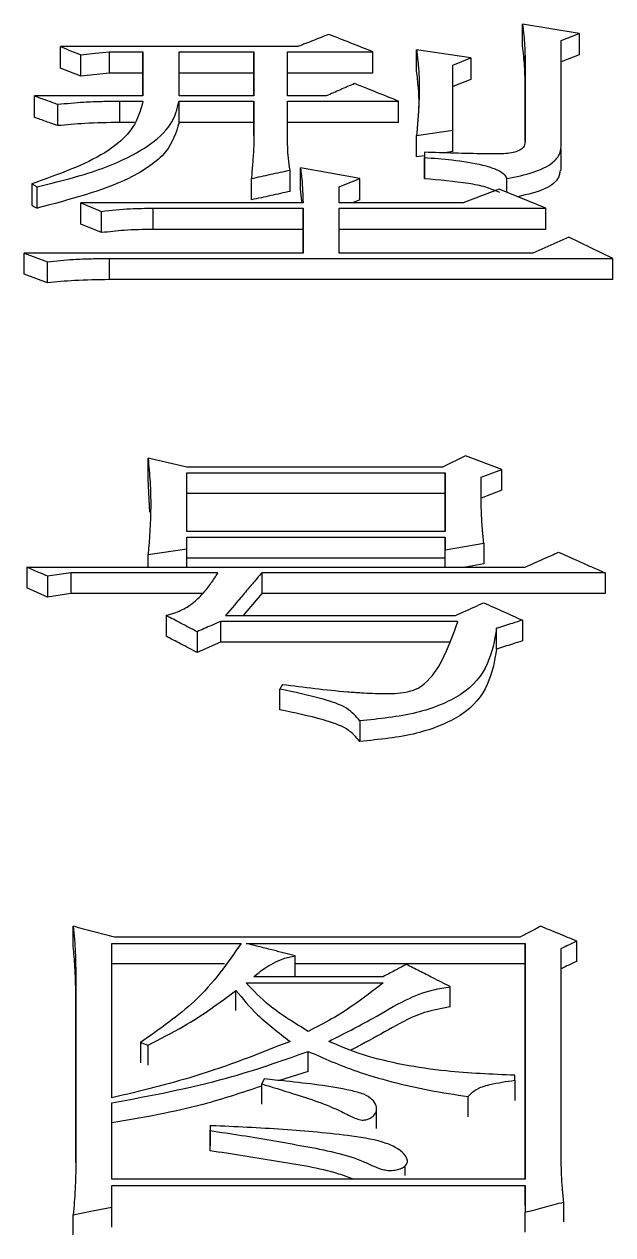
# Model space of a CAD drawing. Header units: millimetres. Extents: x 1890 to 4327, y 775 to 2498.
# Drawn here: x 2452.63 to 2455.1, y 2275.85 to 2280.92 of the extents above; entities that cross this region are included whole.
import ezdxf

# ---------------------------------------------------------------- set-up
doc = ezdxf.new("R2010")
doc.units = ezdxf.units.MM

msp = doc.modelspace()

# ---------------------------------------------------------------- linework, layer by layer
at = {"color": 7, "linetype": 'Continuous', "lineweight": 25}
for p, q in [((2454.9577, 2280.8795), (2454.7198, 2280.9179)), ((2454.7198, 2280.8278), (2454.7198, 2280.9179)), ((2454.882, 2280.8497), (2454.9577, 2280.8795)), ((2454.882, 2280.4169), (2454.882, 2280.8497)), ((2454.9577, 2280.8795), (2454.9577, 2280.7895)), ((2453.7787, 2280.824), (2452.7835, 2280.8241)), ((2452.7835, 2280.7341), (2452.7835, 2280.8241)), ((2452.989, 2280.8027), (2453.1296, 2280.8027)), ((2452.989, 2280.7127), (2452.989, 2280.8027)), ((2453.1296, 2280.8027), (2453.1296, 2280.6174)), ((2453.1296, 2280.7127), (2453.1296, 2280.8027)), ((2453.2811, 2280.8027), (2453.5948, 2280.8026)), ((2453.2811, 2280.6174), (2453.2811, 2280.8027)), ((2453.5948, 2280.8026), (2453.5948, 2280.6174)), ((2453.5948, 2280.7127), (2453.5948, 2280.8026)), ((2453.7354, 2280.8026), (2454.0924, 2280.8026)), ((2453.7354, 2280.6174), (2453.7354, 2280.8026)), ((2454.0924, 2280.7127), (2454.0924, 2280.8026)), ((2454.2763, 2280.7213), (2454.2763, 2280.8112)), ((2454.5034, 2280.7769), (2454.2763, 2280.8112)), ((2452.87, 2280.6999), (2452.87, 2280.7898)), ((2454.4277, 2280.7468), (2454.5034, 2280.7769)), ((2454.5034, 2280.7769), (2454.5034, 2280.687)), ((2454.7306, 2280.7855), (2454.7306, 2280.4257)), ((2454.7306, 2280.6956), (2454.7306, 2280.7855)), ((2454.9577, 2280.7895), (2454.882, 2280.7597)), ((2452.989, 2280.7127), (2452.87, 2280.6999)), ((2453.1296, 2280.7127), (2452.989, 2280.7127)), ((2453.1296, 2280.6174), (2453.1296, 2280.7127)), ((2453.5948, 2280.7127), (2453.2811, 2280.7127)), ((2453.5948, 2280.6174), (2453.5948, 2280.7127)), ((2454.0924, 2280.7127), (2453.7354, 2280.7127)), ((2454.7306, 2280.4257), (2454.7306, 2280.6956)), ((2454.5034, 2280.687), (2454.4277, 2280.657)), ((2453.1296, 2280.6174), (2452.6753, 2280.6174)), ((2452.6753, 2280.5278), (2452.6753, 2280.6174)), ((2453.0323, 2280.5958), (2453.1296, 2280.5958)), ((2453.0323, 2280.5061), (2453.0323, 2280.5958)), ((2453.281, 2280.5957), (2453.5948, 2280.5957)), ((2453.5948, 2280.6174), (2453.2811, 2280.6174)), ((2453.5948, 2280.5957), (2453.5948, 2280.452)), ((2453.5948, 2280.5061), (2453.5948, 2280.5957)), ((2453.8977, 2280.6174), (2453.7354, 2280.6174)), ((2453.7354, 2280.5957), (2454.2005, 2280.5957)), ((2453.7354, 2280.452), (2453.7354, 2280.5957)), ((2454.2005, 2280.5061), (2454.2005, 2280.5957)), ((2452.7727, 2280.4931), (2452.7727, 2280.5827)), ((2453.0939, 2280.5061), (2453.0323, 2280.5061)), ((2453.5948, 2280.5061), (2453.281, 2280.5061)), ((2453.5948, 2280.4519), (2453.5948, 2280.5061)), ((2454.2005, 2280.5061), (2453.7354, 2280.5061)), ((2454.2763, 2280.452), (2454.4277, 2280.4738)), ((2454.2763, 2280.3625), (2454.2763, 2280.452)), ((2454.4277, 2280.3843), (2454.4277, 2280.4738)), ((2454.8815, 2280.3063), (2454.8815, 2280.3957)), ((2454.3087, 2280.3672), (2454.2763, 2280.3625)), ((2454.3087, 2280.3819), (2454.3087, 2280.3599)), ((2454.3087, 2280.3819), (2454.3087, 2280.2925)), ((2454.3087, 2280.2705), (2454.3087, 2280.3599)), ((2454.4277, 2280.3843), (2454.3944, 2280.3795)), ((2453.7462, 2280.2178), (2453.7462, 2280.307)), ((2454.0383, 2280.2717), (2453.7895, 2280.3159)), ((2453.7895, 2280.2266), (2453.7895, 2280.3159)), ((2452.6645, 2280.2496), (2452.6861, 2280.2364)), ((2452.6645, 2280.2496), (2452.6645, 2280.1604)), ((2453.584, 2280.1825), (2453.584, 2280.2717)), ((2453.9517, 2280.2363), (2454.0383, 2280.2717)), ((2454.0383, 2280.1825), (2454.0383, 2280.2717)), ((2454.6549, 2280.2141), (2454.6549, 2280.2717)), ((2453.9517, 2280.1698), (2453.9517, 2280.2363)), ((2454.6224, 2280.2275), (2454.471, 2280.1698)), ((2454.8171, 2280.1475), (2454.6224, 2280.2275)), ((2452.87, 2280.1698), (2452.9566, 2280.1342)), ((2453.8003, 2280.1698), (2452.87, 2280.1698)), ((2452.87, 2280.0807), (2452.87, 2280.1698)), ((2453.1729, 2280.1475), (2453.8003, 2280.1475)), ((2453.1729, 2280.0585), (2453.1729, 2280.1475)), ((2453.8003, 2280.1475), (2453.8003, 2279.9596)), ((2453.8003, 2280.0585), (2453.8003, 2280.1475)), ((2454.471, 2280.1698), (2453.9517, 2280.1698)), ((2453.9517, 2280.1475), (2454.8171, 2280.1475)), ((2453.9518, 2279.9596), (2453.9517, 2280.1475)), ((2454.0383, 2280.1825), (2454.0072, 2280.1698)), ((2454.8171, 2280.0584), (2454.8171, 2280.1475)), ((2452.9566, 2280.0451), (2452.9566, 2280.1342)), ((2452.9566, 2280.0451), (2452.87, 2280.0807)), ((2453.8003, 2280.0585), (2453.1729, 2280.0585)), ((2453.8003, 2279.9596), (2453.8003, 2280.0585)), ((2454.8171, 2280.0584), (2453.9517, 2280.0585)), ((2454.9145, 2280.0269), (2454.7631, 2279.9596)), ((2455.0984, 2279.9371), (2454.9145, 2280.0269)), ((2452.632, 2279.8708), (2452.632, 2279.9596)), ((2452.632, 2279.9596), (2452.7294, 2279.9236)), ((2453.8003, 2279.9596), (2452.632, 2279.9596)), ((2452.989, 2279.8483), (2452.989, 2279.9371)), ((2452.989, 2279.9371), (2455.0984, 2279.9371)), ((2454.7631, 2279.9596), (2453.9518, 2279.9596)), ((2455.0984, 2279.8483), (2455.0984, 2279.9371)), ((2452.7294, 2279.8348), (2452.7294, 2279.9236)), ((2452.7294, 2279.8348), (2452.632, 2279.8708)), ((2455.0984, 2279.8483), (2452.989, 2279.8483)), ((2453.1513, 2279.0135), (2453.1513, 2279.1013)), ((2453.3135, 2279.0636), (2453.1513, 2279.1013)), ((2454.4818, 2279.1106), (2454.3845, 2279.0636)), ((2454.6333, 2279.0541), (2454.4818, 2279.1106)), ((2454.3845, 2279.0636), (2453.3135, 2279.0636)), ((2453.3135, 2279.04), (2454.3953, 2279.04)), ((2453.3135, 2278.7933), (2453.3135, 2279.04)), ((2454.3953, 2279.04), (2454.3953, 2278.7933)), ((2454.3953, 2278.9524), (2454.3953, 2279.04)), ((2454.5467, 2279.0211), (2454.6333, 2279.0541)), ((2454.6333, 2278.9665), (2454.6333, 2279.0541)), ((2453.1589, 2278.8743), (2453.1513, 2279.0135)), ((2454.3953, 2278.9524), (2453.3135, 2278.9524)), ((2454.3953, 2278.7933), (2454.3953, 2278.9524)), ((2454.6333, 2278.9665), (2454.5467, 2278.9335)), ((2454.3953, 2278.7933), (2453.3135, 2278.7933)), ((2453.3135, 2278.7694), (2454.3953, 2278.7694)), ((2453.3135, 2278.7216), (2453.3135, 2278.7694)), ((2454.3953, 2278.7694), (2454.3953, 2278.7167)), ((2454.3953, 2278.6821), (2454.3953, 2278.7694)), ((2453.1513, 2278.6976), (2453.3135, 2278.7216)), ((2453.3135, 2278.6448), (2453.3135, 2278.7216)), ((2454.3953, 2278.7167), (2454.5575, 2278.7455)), ((2454.3953, 2278.6448), (2454.3953, 2278.7167)), ((2454.5575, 2278.7455), (2454.5575, 2278.6582)), ((2453.1513, 2278.6448), (2453.1513, 2278.6976)), ((2454.3953, 2278.6821), (2453.3135, 2278.6821)), ((2454.3953, 2278.6448), (2454.3953, 2278.6821)), ((2452.6429, 2278.6448), (2454.7306, 2278.6447)), ((2452.6429, 2278.6448), (2452.6429, 2278.5577)), ((2452.8268, 2278.6207), (2452.7294, 2278.6063)), ((2453.4434, 2278.6207), (2452.8268, 2278.6207)), ((2452.8268, 2278.6207), (2452.8268, 2278.5336)), ((2455.066, 2278.6207), (2453.6273, 2278.6207)), ((2453.6273, 2278.6207), (2453.6273, 2278.5336)), ((2454.5575, 2278.6582), (2454.4814, 2278.6448)), ((2455.066, 2278.6207), (2455.066, 2278.5336)), ((2452.7294, 2278.6063), (2452.7294, 2278.5192)), ((2452.7294, 2278.5192), (2452.6429, 2278.5577)), ((2452.8268, 2278.5336), (2452.7294, 2278.5192)), ((2453.3799, 2278.5336), (2452.8268, 2278.5336)), ((2453.6273, 2278.5336), (2453.5495, 2278.4419)), ((2455.066, 2278.5336), (2453.6273, 2278.5336)), ((2453.227, 2278.4419), (2453.227, 2278.3551)), ((2454.4494, 2278.4176), (2453.4542, 2278.4176)), ((2453.4542, 2278.4176), (2453.4542, 2278.3308)), ((2453.4758, 2278.4419), (2454.4386, 2278.4419)), ((2454.7198, 2278.4225), (2454.7198, 2278.3356)), ((2453.3568, 2278.3739), (2453.3568, 2278.2871)), ((2454.6116, 2278.3017), (2454.6116, 2278.3884)), ((2453.4542, 2278.3308), (2453.3568, 2278.2871)), ((2454.4136, 2278.3308), (2453.4542, 2278.3308)), ((2453.7138, 2278.1537), (2453.703, 2278.134)), ((2453.703, 2278.0476), (2453.703, 2278.134)), ((2454.0383, 2278.0008), (2454.0383, 2277.9145)), ((2452.8376, 2277.0557), (2452.8376, 2277.1408)), ((2452.9999, 2277.0689), (2453.5408, 2277.0689)), ((2452.9999, 2276.4226), (2452.9999, 2277.0689)), ((2454.709, 2277.0946), (2453.0107, 2277.0946)), ((2453.5624, 2277.0689), (2454.7306, 2277.0688)), ((2454.7306, 2277.0688), (2454.7306, 2276.0826)), ((2454.7306, 2276.9838), (2454.7306, 2277.0688)), ((2454.8821, 2276.1786), (2454.8821, 2277.0482)), ((2454.947, 2276.994), (2454.947, 2277.0791)), ((2452.8484, 2276.945), (2452.8484, 2276.152)), ((2452.8484, 2276.8601), (2452.8484, 2276.945)), ((2453.4718, 2276.9838), (2452.9999, 2276.9838)), ((2454.7306, 2276.9838), (2453.7679, 2276.9838)), ((2454.7306, 2276.0826), (2454.7306, 2276.9838)), ((2453.5624, 2276.9036), (2454.1357, 2276.9036)), ((2454.1357, 2276.9295), (2453.5948, 2276.9295)), ((2452.8484, 2276.1518), (2452.8484, 2276.8601)), ((2453.5191, 2276.7877), (2453.5191, 2276.8725)), ((2454.4172, 2276.8031), (2454.4172, 2276.8879)), ((2453.1188, 2276.6537), (2453.1513, 2276.6433)), ((2453.1188, 2276.6537), (2453.1188, 2276.5692)), ((2453.1513, 2276.5588), (2453.1513, 2276.6433)), ((2453.8219, 2276.5327), (2453.8219, 2276.6171)), ((2453.6381, 2276.5016), (2453.6273, 2276.4805)), ((2453.8219, 2276.5326), (2453.7016, 2276.4951)), ((2454.6874, 2276.4963), (2454.6874, 2276.5173)), ((2454.6874, 2276.4963), (2454.6874, 2276.412)), ((2452.9999, 2276.0826), (2452.9999, 2276.4014)), ((2454.4927, 2276.3436), (2454.4927, 2276.4278)), ((2454.1089, 2276.2943), (2454.1089, 2276.3789)), ((2453.4109, 2276.3061), (2453.4109, 2276.2221)), ((2453.4109, 2276.3061), (2453.4109, 2276.2851)), ((2453.4109, 2276.2011), (2453.4109, 2276.2851)), ((2454.2283, 2276.0973), (2454.2283, 2276.139)), ((2454.2284, 2276.1806), (2454.2284, 2276.1816)), ((2454.7306, 2276.0826), (2452.9999, 2276.0826)), ((2452.9999, 2276.0559), (2454.7306, 2276.0558)), ((2452.9999, 2275.9648), (2452.9999, 2276.0559)), ((2454.7306, 2275.9722), (2454.7306, 2276.0558)), ((2454.7306, 2276.0558), (2454.7307, 2275.9433)), ((2454.8929, 2275.9027), (2454.8929, 2275.9862)), ((2452.8376, 2275.8491), (2452.8376, 2275.9325)), ((2452.9999, 2275.8813), (2452.9999, 2275.9648)), ((2454.7306, 2275.8598), (2454.7307, 2275.9433))]:
    msp.add_line(p, q, dxfattribs=at)
at = {"color": 7, "linetype": 'Continuous', "lineweight": 25, "flags": 128}
for points in [[(2452.87, 2280.7898), (2452.9295, 2280.7962), (2452.989, 2280.8027)], [(2453.281, 2280.5061), (2453.281, 2280.538), (2453.281, 2280.5957)], [(2452.6861, 2280.1472), (2452.6861, 2280.1802), (2452.6861, 2280.2083), (2452.6861, 2280.2364)], [(2452.6645, 2280.1604), (2452.6753, 2280.1538), (2452.6861, 2280.1472)], [(2453.7679, 2276.9323), (2453.7679, 2276.9748), (2453.7679, 2277.0173)], [(2453.6273, 2276.3962), (2453.6273, 2276.431), (2453.6273, 2276.4557), (2453.6273, 2276.4805)], [(2452.8376, 2275.9325), (2452.9188, 2275.9487), (2452.9999, 2275.9648)]]:
    msp.add_lwpolyline(points, dxfattribs=at)
at = {"color": 7, "linetype": 'Continuous', "lineweight": 25}
for points, knots in [([(2454.7198, 2280.9179), (2454.7218, 2280.9025), (2454.7259, 2280.8729), (2454.7291, 2280.8287), (2454.7301, 2280.7999), (2454.7306, 2280.7855)], [0, 0, 0, 0, 0.349386, 0.674644, 1, 1, 1, 1]), ([(2453.9085, 2280.8753), (2453.8868, 2280.8668), (2453.8436, 2280.8497), (2453.8003, 2280.8326), (2453.7787, 2280.824)], [0, 0, 0, 0, 0.499996, 1, 1, 1, 1]), ([(2454.0924, 2280.8026), (2454.0617, 2280.8148), (2454.0004, 2280.839), (2453.9391, 2280.8632), (2453.9085, 2280.8753)], [0, 0, 0, 0, 0.5, 1, 1, 1, 1]), ([(2452.7835, 2280.8241), (2452.7979, 2280.8184), (2452.8267, 2280.807), (2452.8556, 2280.7955), (2452.87, 2280.7898)], [0, 0, 0, 0, 0.4999989, 1, 1, 1, 1]), ([(2454.2763, 2280.8112), (2454.2766, 2280.8084), (2454.2772, 2280.8028), (2454.2782, 2280.7944), (2454.2791, 2280.786), (2454.2801, 2280.7776), (2454.281, 2280.7692), (2454.2818, 2280.7608), (2454.2825, 2280.7538), (2454.2831, 2280.7468), (2454.2838, 2280.7397), (2454.2851, 2280.7229), (2454.2873, 2280.6863), (2454.2876, 2280.6411), (2454.2864, 2280.6014), (2454.2855, 2280.5816), (2454.285, 2280.5702), (2454.2844, 2280.5589), (2454.2835, 2280.5447), (2454.2825, 2280.5304), (2454.2816, 2280.5191), (2454.2809, 2280.5105), (2454.2803, 2280.502), (2454.2797, 2280.4949), (2454.2793, 2280.4891), (2454.279, 2280.4849), (2454.2786, 2280.4806), (2454.2783, 2280.4763), (2454.278, 2280.472), (2454.2776, 2280.4677), (2454.2773, 2280.4635), (2454.277, 2280.4599), (2454.2766, 2280.4561), (2454.2764, 2280.4537), (2454.2763, 2280.452)], [0, 0, 0, 0, 0.023618, 0.047236, 0.070855, 0.094473, 0.118091, 0.141709, 0.165327, 0.177136, 0.200755, 0.224373, 0.318848, 0.507812, 0.602286, 0.649522, 0.67314, 0.696758, 0.743995, 0.791231, 0.81485, 0.838468, 0.862086, 0.885704, 0.897513, 0.909322, 0.921131, 0.932941, 0.94475, 0.956559, 0.968368, 0.980177, 0.986081, 1, 1, 1, 1]), ([(2454.7306, 2280.6956), (2454.73, 2280.7111), (2454.729, 2280.7409), (2454.7256, 2280.785), (2454.7217, 2280.8135), (2454.7198, 2280.8278)], [0, 0, 0, 0, 0.349838, 0.674851, 1, 1, 1, 1]), ([(2454.4277, 2280.4738), (2454.4277, 2280.5148), (2454.4277, 2280.6064), (2454.4277, 2280.6968), (2454.4277, 2280.7468)], [0, 0, 0, 0, 0.4472261, 1, 1, 1, 1]), ([(2452.87, 2280.6999), (2452.8556, 2280.7056), (2452.8267, 2280.717), (2452.7979, 2280.7284), (2452.7835, 2280.7341)], [0, 0, 0, 0, 0.500003, 1, 1, 1, 1]), ([(2454.2836, 2280.6515), (2454.2836, 2280.6517), (2454.2819, 2280.675), (2454.2791, 2280.6982), (2454.2763, 2280.7213)], [0, 0, 0, 0, 0.008247, 1, 1, 1, 1]), ([(2454.0166, 2280.6693), (2453.9968, 2280.6607), (2453.9572, 2280.6434), (2453.9175, 2280.6261), (2453.8977, 2280.6174)], [0, 0, 0, 0, 0.499996, 1, 1, 1, 1]), ([(2454.2005, 2280.5957), (2454.1699, 2280.608), (2454.1086, 2280.6326), (2454.0473, 2280.6571), (2454.0166, 2280.6693)], [0, 0, 0, 0, 0.5, 1, 1, 1, 1]), ([(2454.2826, 2280.6637), (2454.2826, 2280.6637), (2454.2825, 2280.6647), (2454.2853, 2280.6039), (2454.2854, 2280.5859), (2454.2854, 2280.5832)], [0, 0, 0, 0, 0.007849, 0.849098, 1, 1, 1, 1]), ([(2453.1296, 2280.5958), (2453.1196, 2280.558), (2453.0994, 2280.4819), (2452.9557, 2280.3536), (2452.7757, 2280.2893), (2452.6645, 2280.2496)], [0, 0, 0, 0, 0.273464, 0.551009, 1, 1, 1, 1]), ([(2452.6753, 2280.6174), (2452.6915, 2280.6117), (2452.724, 2280.6001), (2452.7564, 2280.5885), (2452.7727, 2280.5827)], [0, 0, 0, 0, 0.499998, 1, 1, 1, 1]), ([(2452.6861, 2280.2364), (2452.7752, 2280.2587), (2452.9509, 2280.3028), (2453.1439, 2280.3945), (2453.2563, 2280.496), (2453.2728, 2280.5627), (2453.281, 2280.5957)], [0, 0, 0, 0, 0.289657, 0.571456, 0.787204, 1, 1, 1, 1]), ([(2452.7727, 2280.5827), (2452.8091, 2280.5861), (2452.87, 2280.5918), (2452.9571, 2280.5952), (2453.0072, 2280.5956), (2453.0323, 2280.5958)], [0, 0, 0, 0, 0.426096, 0.71242, 1, 1, 1, 1]), ([(2454.2854, 2280.5942), (2454.2853, 2280.5902), (2454.2851, 2280.5777), (2454.2838, 2280.5532), (2454.2829, 2280.5367)], [0, 0, 0, 0, 0.322479, 1, 1, 1, 1]), ([(2452.7727, 2280.4931), (2452.7564, 2280.4989), (2452.724, 2280.5104), (2452.6915, 2280.522), (2452.6753, 2280.5278)], [0, 0, 0, 0, 0.500004, 1, 1, 1, 1]), ([(2453.281, 2280.5061), (2453.2685, 2280.464), (2453.2433, 2280.379), (2453.0458, 2280.2428), (2452.8237, 2280.1837), (2452.6861, 2280.1472)], [0, 0, 0, 0, 0.27123, 0.548484, 1, 1, 1, 1]), ([(2453.0323, 2280.5061), (2452.9832, 2280.5056), (2452.8958, 2280.5046), (2452.8102, 2280.4966), (2452.7727, 2280.4931)], [0, 0, 0, 0, 0.560746, 1, 1, 1, 1]), ([(2453.5948, 2280.452), (2453.5943, 2280.4328), (2453.5935, 2280.3932), (2453.5889, 2280.3331), (2453.5856, 2280.2922), (2453.584, 2280.2717)], [0, 0, 0, 0, 0.321579, 0.660777, 1, 1, 1, 1]), ([(2453.7462, 2280.307), (2453.7436, 2280.3236), (2453.7384, 2280.3561), (2453.7359, 2280.4044), (2453.7356, 2280.4361), (2453.7354, 2280.452)], [0, 0, 0, 0, 0.341779, 0.670798, 1, 1, 1, 1]), ([(2454.7306, 2280.4257), (2454.7298, 2280.4175), (2454.728, 2280.4009), (2454.6894, 2280.3781), (2454.6246, 2280.374), (2454.4987, 2280.3759), (2454.3928, 2280.3792), (2454.3087, 2280.3819)], [0, 0, 0, 0, 0.110716, 0.223974, 0.35482, 0.487804, 1, 1, 1, 1]), ([(2454.6549, 2280.2717), (2454.693, 2280.2793), (2454.768, 2280.2942), (2454.8459, 2280.3327), (2454.8813, 2280.376), (2454.8818, 2280.4033), (2454.882, 2280.4169)], [0, 0, 0, 0, 0.291536, 0.572529, 0.787239, 1, 1, 1, 1]), ([(2454.3087, 2280.3599), (2454.3474, 2280.3569), (2454.4311, 2280.3504), (2454.5342, 2280.3349), (2454.6044, 2280.3134), (2454.6422, 2280.2941), (2454.6506, 2280.2792), (2454.6549, 2280.2717)], [0, 0, 0, 0, 0.279047, 0.604417, 0.761098, 0.879545, 1, 1, 1, 1]), ([(2453.584, 2280.2717), (2453.611, 2280.2776), (2453.6651, 2280.2894), (2453.7192, 2280.3012), (2453.7462, 2280.307)], [0, 0, 0, 0, 0.4999993, 1, 1, 1, 1]), ([(2453.7895, 2280.3159), (2453.7915, 2280.3003), (2453.7957, 2280.2683), (2453.7989, 2280.2196), (2453.7998, 2280.1864), (2453.8003, 2280.1698)], [0, 0, 0, 0, 0.3204463, 0.660167, 1, 1, 1, 1]), ([(2454.3087, 2280.2925), (2454.3087, 2280.2884), (2454.3087, 2280.2811), (2454.3087, 2280.2738), (2454.3087, 2280.2705)], [0, 0, 0, 0, 0.56, 1, 1, 1, 1]), ([(2454.8772, 2280.3065), (2454.8762, 2280.2964), (2454.8734, 2280.2687), (2454.8192, 2280.2228), (2454.7417, 2280.2052), (2454.6998, 2280.1957)], [0, 0, 0, 0, 0.210203, 0.572203, 1, 1, 1, 1]), ([(2454.625, 2280.213), (2454.6061, 2280.2211), (2454.5678, 2280.2374), (2454.4595, 2280.2579), (2454.3711, 2280.2653), (2454.3087, 2280.2705)], [0, 0, 0, 0, 0.223203, 0.452536, 1, 1, 1, 1]), ([(2453.7462, 2280.2178), (2453.7192, 2280.2119), (2453.6651, 2280.2001), (2453.611, 2280.1884), (2453.584, 2280.1825)], [0, 0, 0, 0, 0.5, 1, 1, 1, 1]), ([(2453.7958, 2280.1698), (2453.7957, 2280.1722), (2453.7944, 2280.1912), (2453.7918, 2280.2101), (2453.7895, 2280.2266)], [0, 0, 0, 0, 0.130167, 1, 1, 1, 1]), ([(2452.9566, 2280.1342), (2452.9963, 2280.1386), (2453.0675, 2280.1465), (2453.1406, 2280.1472), (2453.1729, 2280.1475)], [0, 0, 0, 0, 0.558835, 1, 1, 1, 1]), ([(2453.1729, 2280.0585), (2453.1318, 2280.0579), (2453.0586, 2280.057), (2452.9877, 2280.0488), (2452.9566, 2280.0451)], [0, 0, 0, 0, 0.561086, 1, 1, 1, 1]), ([(2452.7294, 2279.9236), (2452.7658, 2279.9271), (2452.8267, 2279.933), (2452.9138, 2279.9366), (2452.9639, 2279.9369), (2452.989, 2279.9371)], [0, 0, 0, 0, 0.426056, 0.7124, 1, 1, 1, 1]), ([(2452.989, 2279.8483), (2452.94, 2279.8478), (2452.8525, 2279.8468), (2452.767, 2279.8385), (2452.7294, 2279.8348)], [0, 0, 0, 0, 0.560746, 1, 1, 1, 1]), ([(2453.1513, 2279.1013), (2453.1543, 2279.0676), (2453.1604, 2279.0004), (2453.1644, 2278.8661), (2453.1565, 2278.7648), (2453.1513, 2278.6976)], [0, 0, 0, 0, 0.2520851, 0.5041975, 1, 1, 1, 1]), ([(2454.5575, 2278.7455), (2454.5573, 2278.7477), (2454.5569, 2278.7523), (2454.5562, 2278.7592), (2454.5556, 2278.766), (2454.5549, 2278.7729), (2454.5543, 2278.7797), (2454.5536, 2278.7866), (2454.5531, 2278.7923), (2454.5526, 2278.798), (2454.5522, 2278.8037), (2454.5516, 2278.8105), (2454.5509, 2278.8197), (2454.5503, 2278.8288), (2454.5497, 2278.8379), (2454.5493, 2278.8447), (2454.5489, 2278.8538), (2454.5484, 2278.8629), (2454.5481, 2278.872), (2454.5478, 2278.8789), (2454.5476, 2278.888), (2454.5473, 2278.8971), (2454.5471, 2278.9062), (2454.5469, 2278.9152), (2454.5468, 2278.9243), (2454.5467, 2278.9334), (2454.5466, 2278.9402), (2454.5466, 2278.947), (2454.5466, 2278.9538), (2454.5466, 2278.9595), (2454.5466, 2278.964), (2454.5465, 2278.9685), (2454.5465, 2278.9731), (2454.5466, 2278.9776), (2454.5466, 2278.981), (2454.5466, 2278.9844), (2454.5466, 2278.9889), (2454.5466, 2278.9934), (2454.5466, 2278.998), (2454.5466, 2279.0025), (2454.5466, 2279.007), (2454.5467, 2279.0115), (2454.5467, 2279.0159), (2454.5467, 2279.0191), (2454.5467, 2279.0211)], [0, 0, 0, 0, 0.024742, 0.049483, 0.074225, 0.098967, 0.123709, 0.14845, 0.173192, 0.185563, 0.210305, 0.235047, 0.259788, 0.309272, 0.334014, 0.358756, 0.383497, 0.432981, 0.457723, 0.482464, 0.507206, 0.55669, 0.581431, 0.606173, 0.655657, 0.680399, 0.70514, 0.729882, 0.754624, 0.779366, 0.791736, 0.804107, 0.828849, 0.84122, 0.853591, 0.865962, 0.878333, 0.903074, 0.915445, 0.927816, 0.952558, 0.964929, 0.9773, 1, 1, 1, 1]), ([(2454.7306, 2278.6447), (2454.7431, 2278.6503), (2454.7681, 2278.6614), (2454.8149, 2278.6822), (2454.8493, 2278.6974), (2454.8712, 2278.7071)], [0, 0, 0, 0, 0.2662451, 0.5324905, 1, 1, 1, 1]), ([(2454.8712, 2278.7071), (2454.8962, 2278.6961), (2454.9411, 2278.6762), (2455.006, 2278.6473), (2455.046, 2278.6296), (2455.066, 2278.6207)], [0, 0, 0, 0, 0.384573, 0.692287, 1, 1, 1, 1]), ([(2452.7294, 2278.6063), (2452.7171, 2278.6118), (2452.6965, 2278.621), (2452.6676, 2278.6338), (2452.6511, 2278.6411), (2452.6429, 2278.6448)], [0, 0, 0, 0, 0.42836, 0.71418, 1, 1, 1, 1]), ([(2453.227, 2278.4419), (2453.2487, 2278.4487), (2453.2915, 2278.462), (2453.342, 2278.4947), (2453.3813, 2278.5334), (2453.4159, 2278.5766), (2453.4342, 2278.606), (2453.4434, 2278.6207)], [0, 0, 0, 0, 0.176065, 0.348002, 0.566634, 0.783694, 1, 1, 1, 1]), ([(2453.6273, 2278.6207), (2453.6143, 2278.6054), (2453.5883, 2278.5749), (2453.5378, 2278.5153), (2453.5003, 2278.4709), (2453.4758, 2278.4419)], [0, 0, 0, 0, 0.257226, 0.514452, 1, 1, 1, 1]), ([(2454.4386, 2278.4419), (2454.451, 2278.4475), (2454.4771, 2278.4592), (2454.5168, 2278.477), (2454.544, 2278.4891), (2454.5575, 2278.4952)], [0, 0, 0, 0, 0.314653, 0.657326, 1, 1, 1, 1]), ([(2454.5575, 2278.4952), (2454.5846, 2278.4831), (2454.6387, 2278.4589), (2454.6928, 2278.4346), (2454.7198, 2278.4225)], [0, 0, 0, 0, 0.499999, 1, 1, 1, 1]), ([(2453.3568, 2278.3739), (2453.3452, 2278.3799), (2453.3221, 2278.3921), (2453.2788, 2278.4148), (2453.2471, 2278.4314), (2453.227, 2278.4419)], [0, 0, 0, 0, 0.267463, 0.534927, 1, 1, 1, 1]), ([(2453.4542, 2278.4176), (2453.4417, 2278.412), (2453.4192, 2278.4019), (2453.3868, 2278.3873), (2453.3668, 2278.3784), (2453.3568, 2278.3739)], [0, 0, 0, 0, 0.384577, 0.692287, 1, 1, 1, 1]), ([(2453.7138, 2278.1537), (2453.8043, 2278.1421), (2453.9138, 2278.1281), (2454.0563, 2278.1177), (2454.1374, 2278.114), (2454.2176, 2278.1158), (2454.2776, 2278.1327), (2454.3377, 2278.1766), (2454.3979, 2278.2737), (2454.4296, 2278.3624), (2454.4494, 2278.4176)], [0, 0, 0, 0, 0.23813, 0.287988, 0.366961, 0.446683, 0.487555, 0.537237, 0.712015, 1, 1, 1, 1]), ([(2454.7198, 2278.4225), (2454.7057, 2278.418), (2454.6807, 2278.4102), (2454.6446, 2278.3988), (2454.6226, 2278.3919), (2454.6116, 2278.3884)], [0, 0, 0, 0, 0.39043, 0.695215, 1, 1, 1, 1]), ([(2454.6116, 2278.3884), (2454.5935, 2278.2872), (2454.568, 2278.1445), (2454.2788, 2278.0252), (2454.1197, 2278.009), (2454.0383, 2278.0008)], [0, 0, 0, 0, 0.544628, 0.767125, 1, 1, 1, 1]), ([(2453.3568, 2278.2871), (2453.3452, 2278.2932), (2453.3221, 2278.3053), (2453.2788, 2278.328), (2453.2471, 2278.3446), (2453.227, 2278.3551)], [0, 0, 0, 0, 0.2676466, 0.5352935, 1, 1, 1, 1]), ([(2454.7198, 2278.3356), (2454.7057, 2278.3312), (2454.6806, 2278.3233), (2454.6446, 2278.312), (2454.6226, 2278.3051), (2454.6116, 2278.3017)], [0, 0, 0, 0, 0.390574, 0.695287, 1, 1, 1, 1]), ([(2454.6116, 2278.3017), (2454.5935, 2278.2005), (2454.5679, 2278.0579), (2454.2787, 2277.9389), (2454.1197, 2277.9227), (2454.0383, 2277.9145)], [0, 0, 0, 0, 0.544404, 0.766963, 1, 1, 1, 1]), ([(2454.0383, 2278.0008), (2454.0227, 2278.0195), (2453.9907, 2278.058), (2453.8632, 2278.1005), (2453.7641, 2278.1213), (2453.703, 2278.134)], [0, 0, 0, 0, 0.267599, 0.548584, 1, 1, 1, 1]), ([(2454.0383, 2277.9145), (2454.0227, 2277.9332), (2453.9906, 2277.9717), (2453.8632, 2278.0141), (2453.7641, 2278.0348), (2453.703, 2278.0476)], [0, 0, 0, 0, 0.267465, 0.548457, 1, 1, 1, 1]), ([(2452.8376, 2277.1408), (2452.8394, 2277.1225), (2452.8429, 2277.0859), (2452.8468, 2277.0207), (2452.8478, 2276.9737), (2452.8484, 2276.945)], [0, 0, 0, 0, 0.281466, 0.562942, 1, 1, 1, 1]), ([(2453.0107, 2277.0946), (2452.9818, 2277.1023), (2452.9241, 2277.1177), (2452.8665, 2277.1331), (2452.8376, 2277.1408)], [0, 0, 0, 0, 0.499999, 1, 1, 1, 1]), ([(2454.7955, 2277.1408), (2454.7811, 2277.1331), (2454.7523, 2277.1177), (2454.7234, 2277.1023), (2454.709, 2277.0946)], [0, 0, 0, 0, 0.499996, 1, 1, 1, 1]), ([(2454.947, 2277.0791), (2454.9217, 2277.0894), (2454.8713, 2277.11), (2454.8208, 2277.1305), (2454.7955, 2277.1408)], [0, 0, 0, 0, 0.499999, 1, 1, 1, 1]), ([(2452.8484, 2276.8601), (2452.8481, 2276.8786), (2452.8475, 2276.9154), (2452.8443, 2276.9807), (2452.8401, 2277.0273), (2452.8376, 2277.0557)], [0, 0, 0, 0, 0.281816, 0.563643, 1, 1, 1, 1]), ([(2453.5408, 2277.0689), (2453.4837, 2276.9863), (2453.3809, 2276.8377), (2453.1995, 2276.7104), (2453.1188, 2276.6537)], [0, 0, 0, 0, 0.555128, 1, 1, 1, 1]), ([(2453.7679, 2277.0173), (2453.7375, 2277.025), (2453.6881, 2277.0374), (2453.6195, 2277.0545), (2453.5814, 2277.0641), (2453.5624, 2277.0689)], [0, 0, 0, 0, 0.443636, 0.721817, 1, 1, 1, 1]), ([(2454.8821, 2277.0482), (2454.8929, 2277.0534), (2454.9145, 2277.0637), (2454.9362, 2277.074), (2454.947, 2277.0791)], [0, 0, 0, 0, 0.499999, 1, 1, 1, 1]), ([(2453.5948, 2276.9295), (2453.6092, 2276.9418), (2453.6329, 2276.9622), (2453.6756, 2276.9869), (2453.7161, 2277.0067), (2453.7505, 2277.0138), (2453.7679, 2277.0173)], [0, 0, 0, 0, 0.333513, 0.552424, 0.773916, 1, 1, 1, 1]), ([(2454.947, 2276.994), (2454.9362, 2276.9889), (2454.9145, 2276.9786), (2454.8929, 2276.9683), (2454.8821, 2276.9632)], [0, 0, 0, 0, 0.499998, 1, 1, 1, 1]), ([(2454.233, 2276.9812), (2454.2168, 2276.9726), (2454.1844, 2276.9554), (2454.1519, 2276.9381), (2454.1357, 2276.9295)], [0, 0, 0, 0, 0.499998, 1, 1, 1, 1]), ([(2454.4171, 2276.888), (2454.3928, 2276.9003), (2454.35, 2276.922), (2454.2886, 2276.9531), (2454.2516, 2276.9718), (2454.233, 2276.9812)], [0, 0, 0, 0, 0.3962, 0.6981, 1, 1, 1, 1]), ([(2453.822, 2276.7008), (2453.7644, 2276.7358), (2453.6621, 2276.7981), (2453.5927, 2276.8715), (2453.5624, 2276.9036)], [0, 0, 0, 0, 0.563044, 1, 1, 1, 1]), ([(2454.1357, 2276.9036), (2454.0945, 2276.8715), (2454.0275, 2276.8194), (2453.9216, 2276.7518), (2453.8553, 2276.7178), (2453.822, 2276.7008)], [0, 0, 0, 0, 0.443463, 0.720804, 1, 1, 1, 1]), ([(2453.1513, 2276.6433), (2453.2014, 2276.6688), (2453.2948, 2276.7165), (2453.4156, 2276.7943), (2453.4845, 2276.8464), (2453.5191, 2276.8725)], [0, 0, 0, 0, 0.3660862, 0.682145, 1, 1, 1, 1]), ([(2453.5191, 2276.8725), (2453.5476, 2276.838), (2453.5927, 2276.7833), (2453.674, 2276.7134), (2453.7221, 2276.6771), (2453.7462, 2276.659)], [0, 0, 0, 0, 0.459963, 0.729487, 1, 1, 1, 1]), ([(2453.9085, 2276.659), (2453.9708, 2276.6904), (2454.0826, 2276.7467), (2454.2126, 2276.8271), (2454.3252, 2276.873), (2454.3934, 2276.884), (2454.417, 2276.8879)], [0, 0, 0, 0, 0.381447, 0.683524, 0.890528, 1, 1, 1, 1]), ([(2454.417, 2276.803), (2454.38, 2276.7962), (2454.286, 2276.7789), (2454.172, 2276.7152), (2454.075, 2276.6608), (2454.0156, 2276.6301), (2454.0015, 2276.6228)], [0, 0, 0, 0, 0.214427, 0.543787, 0.891343, 1, 1, 1, 1]), ([(2453.7462, 2276.659), (2453.6163, 2276.6074), (2453.3827, 2276.5147), (2453.1175, 2276.4509), (2452.9999, 2276.4226)], [0, 0, 0, 0, 0.5563759, 1, 1, 1, 1]), ([(2454.6874, 2276.5173), (2454.5911, 2276.5212), (2454.4329, 2276.5276), (2454.2206, 2276.5589), (2454.051, 2276.5984), (2453.9557, 2276.6389), (2453.9085, 2276.659)], [0, 0, 0, 0, 0.3443941, 0.5659658, 0.7849961, 1, 1, 1, 1]), ([(2452.9999, 2276.4014), (2453.1635, 2276.4322), (2453.4539, 2276.4867), (2453.7101, 2276.5775), (2453.8219, 2276.6171)], [0, 0, 0, 0, 0.563329, 1, 1, 1, 1]), ([(2453.8219, 2276.6171), (2453.888, 2276.5879), (2453.9975, 2276.5396), (2454.1721, 2276.4887), (2454.3282, 2276.4525), (2454.4377, 2276.4361), (2454.4927, 2276.4278)], [0, 0, 0, 0, 0.334937, 0.554746, 0.776585, 1, 1, 1, 1]), ([(2453.6273, 2276.4805), (2453.6705, 2276.4675), (2453.786, 2276.4329), (2453.9117, 2276.3911), (2453.9879, 2276.3515), (2454.0117, 2276.3398), (2454.0305, 2276.3325), (2454.0471, 2276.3294), (2454.0586, 2276.3294), (2454.0706, 2276.3318), (2454.0849, 2276.338), (2454.1, 2276.3505), (2454.1102, 2276.3685), (2454.1082, 2276.3919), (2454.0918, 2276.4165), (2454.055, 2276.4402), (2453.9327, 2276.4694), (2453.7909, 2276.4861), (2453.6686, 2276.4985), (2453.6381, 2276.5016)], [0, 0, 0, 0, 0.125302, 0.334347, 0.369116, 0.392006, 0.415961, 0.426676, 0.435655, 0.44463, 0.458341, 0.481396, 0.513091, 0.54477, 0.589295, 0.633614, 0.685428, 0.92175, 1, 1, 1, 1]), ([(2454.4927, 2276.4278), (2454.5023, 2276.4385), (2454.5221, 2276.4605), (2454.5952, 2276.483), (2454.6522, 2276.4912), (2454.6874, 2276.4963)], [0, 0, 0, 0, 0.267237, 0.548075, 1, 1, 1, 1]), ([(2453.6273, 2276.4719), (2453.5464, 2276.4446), (2453.3503, 2276.3786), (2453.1296, 2276.34), (2452.9999, 2276.3172)], [0, 0, 0, 0, 0.412223, 1, 1, 1, 1]), ([(2453.411, 2276.2851), (2453.4551, 2276.2787), (2453.5875, 2276.2594), (2453.8028, 2276.2212), (2453.9998, 2276.1835), (2454.0935, 2276.1364), (2454.1298, 2276.1222), (2454.162, 2276.1177), (2454.1864, 2276.1194), (2454.2085, 2276.1253), (2454.2263, 2276.1348), (2454.2369, 2276.1469), (2454.239, 2276.1625), (2454.2286, 2276.1843), (2454.2001, 2276.2103), (2454.1273, 2276.2436), (2453.9601, 2276.2708), (2453.7144, 2276.2916), (2453.5147, 2276.3019), (2453.4126, 2276.306), (2453.4109, 2276.3061)], [0, 0, 0, 0, 0.07376, 0.221291, 0.369161, 0.400761, 0.427212, 0.440277, 0.453391, 0.466052, 0.479506, 0.492813, 0.505075, 0.525102, 0.558597, 0.593335, 0.676611, 0.83455, 0.997228, 1, 1, 1, 1]), ([(2454.0113, 2276.0826), (2453.9913, 2276.0897), (2453.892, 2276.1252), (2453.6836, 2276.1579), (2453.502, 2276.1866), (2453.411, 2276.2011)], [0, 0, 0, 0, 0.111682, 0.554873, 1, 1, 1, 1]), ([(2452.8484, 2276.152), (2452.8482, 2276.1333), (2452.8478, 2276.0959), (2452.8452, 2276.0227), (2452.8406, 2275.9682), (2452.8376, 2275.9325)], [0, 0, 0, 0, 0.256617, 0.51324, 1, 1, 1, 1]), ([(2454.8929, 2275.9862), (2454.8908, 2276.0053), (2454.8864, 2276.0435), (2454.883, 2276.1077), (2454.8824, 2276.1526), (2454.8821, 2276.1786)], [0, 0, 0, 0, 0.297192, 0.594407, 1, 1, 1, 1]), ([(2454.7307, 2275.9433), (2454.7577, 2275.9504), (2454.8118, 2275.9647), (2454.8659, 2275.979), (2454.8929, 2275.9862)], [0, 0, 0, 0, 0.499999, 1, 1, 1, 1])]:
    msp.add_open_spline(points, degree=3, knots=knots, dxfattribs=at)

doc.saveas('drawing.dxf')
